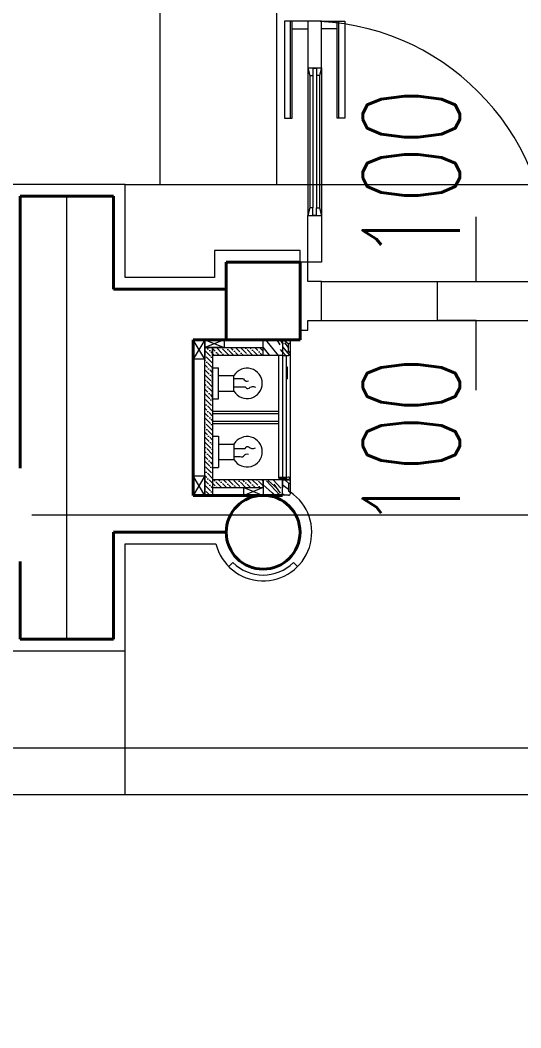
# Model space of a CAD drawing. Extents: x 577108 to 1042908, y 41950 to 81950.
# Drawn here: x 605448 to 606736, y 54406 to 56999 of the extents above; entities that cross this region are included whole.
import ezdxf
from ezdxf.enums import TextEntityAlignment as Align

# ---------------------------------------------------------------- set-up
doc = ezdxf.new("R2010")
doc.units = 0
doc.header["$LTSCALE"] = 1000
doc.header["$MEASUREMENT"] = 0
doc.linetypes.add('DOTE', pattern=[2.42, 2, -0.2, 0.02, -0.2])
doc.layers.get('0').update_dxf_attribs({"linetype": 'CONTINUOUS', "lineweight": 13})
for name, color, linetype, lineweight in [('DOTE', 1, 'DOTE', 0), ('fur', 8, 'CONTINUOUS', 5), ('PM-fs', 8, 'CONTINUOUS', 0), ('wall', 2, 'CONTINUOUS', 40), ('WINDOW', 5, 'CONTINUOUS', 15), ('WINDOW_TEXT', 7, 'CONTINUOUS', 18), ('xr-Presidential plan$0$WALL', 3, 'CONTINUOUS', 5), ('粉刷', 4, 'CONTINUOUS', 5)]:
    doc.layers.add(name, color=color, linetype=linetype, lineweight=lineweight)
doc.styles.add('_TCH_WINDOW', font='SIMPLEX', dxfattribs={"bigfont": 'GBCBIG'})
pattern_1 = [(124.6952, (632210.09, -1563163.226), (-707.10764178, 989.94890484), [22.3606, -2213.7072]), (135, (632197.36, -1563144.84), (-282.842712, 5e-14), [22, -178]), (153.4349, (632181.805, -1563129.285), (-424.2639044, 141.4216435), [18.9736, -613.4818]), (307.875, (632164.834, -1563120.8), (-848.5284341, 1131.37066064), [16.1246, -1596.327]), (309.8056, (632174.734, -1563133.527), (-1272.79297622, 1555.63433804), [22.0908, -2186.9814]), (329.0362, (632188.876, -1563150.5), (565.6852274, -282.8430644), [24.7386, -799.8824]), (144.4623, (632198.776, -1563151.912), (-848.5279837, 565.6857975), [12.1656, -1204.387]), (128.6598, (632188.876, -1563144.84), (989.94918588, -1272.79234495), [18.1108, -1792.9662]), (320.7106, (632177.562, -1563130.699), (1414.21366676, -1131.37058245), [20.0998, -1989.8754]), (303.6901, (632193.12, -1563143.427), (-424.26451, 707.1065527), [10.198, -1009.6058]), (129.8056, (632224.231, -1563174.54), (1272.79297622, -1555.63433804), [22.0908, -2186.9814]), (123.6901, (632210.09, -1563157.57), (424.26451, -707.1065527), [20.396, -999.4078]), (135, (632198.78, -1563140.6), (-282.842712, 5e-14), [24, -176]), (155.556, (632181.805, -1563123.628), (-989.94918833, 424.26489576), [17.088, -1691.7128]), (138.8141, (632166.249, -1563116.557), (-2121.32111649, 1838.47667189), [30.0666, -2976.5926]), (129.8056, (632143.621, -1563096.758), (1272.79297622, -1555.63433804), [22.0908, -2186.9814]), (135, (632129.48, -1563079.79), (-282.842712, 5e-14), [22, -178]), (140.1944, (632255.344, -1563205.652), (-1555.63433804, 1272.79297622), [22.0908, -2186.9814]), (129.8056, (632238.374, -1563191.51), (1272.79297622, -1555.63433804), [22.0908, -2186.9814]), (135, (632252.52, -1563208.48), (-282.842712, 5e-14), [12, -188]), (140.1944, (632244.03, -1563199.995), (-1555.63433804, 1272.79297622), [22.0908, -2186.9814]), (135, (632227.06, -1563185.85), (-282.842712, 5e-14), [20, -180]), (145.3048, (632212.918, -1563171.711), (989.94890484, -707.10764178), [22.3606, -2213.7072]), (140.1944, (632194.533, -1563158.983), (-1555.63433804, 1272.79297622), [22.0908, -2186.9814]), (129.8056, (632177.562, -1563144.841), (1272.79297622, -1555.63433804), [22.0908, -2186.9814]), (129.8056, (632163.42, -1563127.87), (1272.79297622, -1555.63433804), [22.0908, -2186.9814]), (126.8699, (632149.278, -1563110.9), (707.10684067, -989.94937095), [28.2842, -1385.9292]), (135, (632132.3, -1563088.27), (-282.842712, 5e-14), [30, -170]), (122.4712, (632222.817, -1563009.077), (-565.6855264, 848.5281266), [18.439, -1825.4698]), (129.2894, (632212.918, -1562993.52), (1131.37058245, -1414.21366676), [20.0998, -1989.8754]), (143.1301, (632222.817, -1563009.077), (-989.94937095, 707.10684067), [14.1422, -1400.0714]), (144.4623, (632211.504, -1563000.59), (-848.5279837, 565.6857975), [24.331, -1192.2214]), (135, (632333.13, -1563127.87), (-282.842712, 5e-14), [24, -176]), (125.5377, (632316.155, -1563110.9), (565.6857975, -848.5279837), [12.1656, -1204.387]), (336.8014, (632309.084, -1563101), (-565.6854509, 282.8427637), [10.7704, -1066.2626]), (327.9946, (632318.984, -1563105.243), (-1555.6346846, 989.94994482), [26.6834, -2641.6494]), (127.875, (632207.26, -1562993.52), (848.5284341, -1131.37066064), [16.1246, -1596.327]), (142.125, (632207.26, -1562993.52), (-1131.37066064, 848.5284341), [16.1246, -1596.327]), (135, (632335.95, -1563125.04), (-282.842712, 5e-14), [16, -184]), (329.0362, (632324.64, -1563113.73), (565.6852274, -282.8430644), [16.4924, -808.1288]), (131.6335, (632300.599, -1563098.172), (2121.31869722, -2404.1645106), [34.0588, -3371.8186]), (132.7094, (632277.9715, -1563072.716), (3252.691812325, -3535.533323602), [50.04, -4953.9584]), (138.1798, (632244.03, -1563035.947), (-2545.58321656, 2262.743037696), [36.0556, -3569.4958]), (144.4623, (632217.16, -1563011.905), (-848.5279837, 565.6857975), [36.4966, -1180.056]), (145.3048, (632345.854, -1563115.143), (989.94890484, -707.10764178), [22.3606, -2213.7072]), (150.9454, (632327.47, -1563102.415), (707.10678344, -424.2641023), [29.1204, -1426.9016]), (135, (632302.01, -1563088.27), (-282.842712, 5e-14), [26, -174]), (126.8699, (632283.628, -1563069.888), (707.10684067, -989.94937095), [28.2842, -1385.9292]), (138.5763, (632266.658, -1563047.26), (-2262.74047957, 1979.90039263), [32.0624, -3174.1814]), (126.2538, (632242.616, -1563026.047), (-848.52745002, 1131.3713496), [26.3058, -2604.2834]), (120.9638, (632227.06, -1563004.834), (282.8430644, -565.6852274), [24.7386, -799.8824]), (135, (632214.33, -1562983.62), (-282.842712, 5e-14), [14, -186]), (309.8056, (632300.599, -1563098.172), (-1272.79297622, 1555.63433804), [44.1814, -2164.8908]), (130.2364, (632323.226, -1563137.77), (1414.21489367, -1697.05521121), [48.1664, -2360.1526]), (135, (632292.11, -1563101), (-282.842712, 5e-14), [46, -154]), (139.0856, (632259.587, -1563068.474), (-1979.89846143, 1697.05684289), [56.1426, -2750.991]), (135, (632217.16, -1563031.7), (-282.842712, 5e-14), [50, -150]), (142.125, (632352.925, -1563108.072), (-1131.37066064, 848.5284341), [48.3736, -1564.078]), (141.3402, (632314.74, -1563078.373), (-1272.79234495, 989.94918588), [36.2216, -1774.8554]), (132.5104, (632286.457, -1563055.746), (2969.84588087, -3252.69364641), [46.0434, -4558.3024]), (128.4802, (632255.344, -1563021.8045), (3252.691231024, -4101.219234166), [70.4556, -6975.1104]), (138.0128, (632261.001, -1563199.995), (-2687.00635068, 2404.16247717), [38.0526, -3767.207]), (126.8699, (632232.717, -1563174.54), (707.10684067, -989.94937095), [42.4264, -1371.7872]), (132.6141, (632207.261, -1563140.5984), (3111.27234792, -3394.11018717), [48.0416, -4756.1232]), (145.6197, (632174.734, -1563105.243), (1838.47854859, -1272.79083739), [32.5576, -3223.2064]), (135, (632147.86, -1563086.86), (-282.842712, 5e-14), [40, -160]), (131.8202, (632244.03, -1563216.966), (2262.743037696, -2545.58321656), [36.0556, -3569.4958]), (141.009, (632219.989, -1563190.096), (1555.63478686, -1272.79226743), [38.21, -3782.7846]), (141.7098, (632190.29, -1563166.054), (1414.21283815, -1131.371856325), [34.2344, -3389.214]), (129.2894, (632163.42, -1563144.841), (1131.37058245, -1414.21366676), [40.1996, -1969.7756]), (122.9052, (632137.964, -1563113.728), (989.94834364, -1555.63567311), [28.6356, -2834.9286]), (144.4623, (632122.408, -1563089.687), (-848.5279837, 565.6857975), [24.331, -1192.2214]), (138.8141, (632270.9, -1563190.096), (-2121.32111649, 1838.47667189), [30.0666, -2976.5926]), (122.1957, (632248.273, -1563170.297), (1414.2122131, -2262.742440075), [45.122, -4467.0836]), (135, (632224.23, -1563132.11), (-282.842712, 5e-14), [50, -150]), (140.4403, (632188.876, -1563096.758), (1697.05538155, -1414.214543974), [42.19, -4176.8146]), (141.7098, (632156.349, -1563069.888), (1414.21283815, -1131.371856325), [34.2344, -3389.214]), (135, (632234.13, -1563226.87), (-282.842712, 5e-14), [34, -166]), (143.1301, (632210.09, -1563202.824), (-989.94937095, 707.10684067), [56.5686, -1357.645]), (132.6141, (632164.8345, -1563168.883), (3111.27234792, -3394.11018717), [48.0416, -4756.1232]), (129.4725, (632132.3075, -1563133.5274), (-2687.008079296, 3252.68936899), [62.2896, -6166.675]), (141.8428, (632362.824, -1563098.172), (2687.00680985, -2121.319122747), [50.3588, -4985.5126]), (135, (632323.23, -1563067.06), (-282.842712, 5e-14), [56, -144]), (131.3478, (632283.6284, -1563027.4613), (4101.221260391, -4666.903092821), [94.1912, -9324.9382]), (135, (632313.33, -1563147.67), (-282.842712, 5e-14), [48, -152]), (139.7636, (632279.386, -1563113.728), (-1697.05521121, 1414.21489367), [48.1664, -2360.1526]), (133.1524, (632242.616, -1563082.6157), (4101.220197022, -4384.061308543), [62.0322, -6141.1928]), (132.2737, (632200.19, -1563037.361), (2687.006373403, -2969.84795952), [42.0476, -4162.7116]), (129.8056, (632290.7, -1563170.297), (1272.79297622, -1555.63433804), [44.1814, -2164.8908]), (135, (632262.42, -1563136.36), (-282.842712, 5e-14), [64, -136]), (136.9092, (632217.1604, -1563091.101), (-4242.64397837, 3959.794409483), [60.0334, -5943.299]), (138.5763, (632173.32, -1563050.089), (-2262.74047957, 1979.90039263), [32.0624, -3174.1814])]

msp = doc.modelspace()

# ---------------------------------------------------------------- hatches: boundary and pattern name
at = {"layer": 'fur'}
h = msp.add_hatch(dxfattribs=at)
h.set_pattern_fill('ANSI36', color=256, scale=70, angle=-90, style=0)
h.set_pattern_definition([(135, (724977.49, 32488.7215), (-17.0147569, 4.64038825), [21.875, -4.375, 0, -4.375])])
h.paths.add_polyline_path([(605943.4302, 55796.3111), (606073.4302, 55796.3111), (606073.4302, 55816.3111), (605943.4302, 55816.3111)])
h.paths.add_polyline_path([(605923.4302, 55776.3111), (605943.4302, 55776.3111), (605943.4302, 55976.3111), (605923.4302, 55976.3111)])
h.paths.add_polyline_path([(605923.4302, 55976.3111), (605943.4302, 55976.3111), (605943.4302, 56136.3125), (605943.4302, 56156.3125), (605923.4302, 56156.3125)])
h.paths.add_polyline_path([(605943.4302, 56136.3125), (606073.4302, 56136.3125), (606073.4302, 56156.3125), (605943.4302, 56156.3125)])
h = msp.add_hatch(dxfattribs=at)
h.set_pattern_fill('WOOD8', color=256, scale=200, angle=-45, style=0)
h.set_pattern_definition([(124.6952, (632210.09, -1563163.226), (-707.10764178, 989.94890484), [22.3606, -2213.7072]), (135, (632197.36, -1563144.84), (-282.842712, 1e-13), [22, -178]), (153.4349, (632181.805, -1563129.285), (-424.2639044, 141.4216435), [18.9736, -613.4818]), (307.875, (632164.834, -1563120.8), (-848.5284341, 1131.37066064), [16.1246, -1596.327]), (309.8056, (632174.734, -1563133.527), (-1272.79297622, 1555.63433804), [22.0908, -2186.9814]), (329.0362, (632188.876, -1563150.5), (565.6852274, -282.8430644), [24.7386, -799.8824]), (144.4623, (632198.776, -1563151.912), (-848.5279837, 565.6857975), [12.1656, -1204.387]), (128.6598, (632188.876, -1563144.84), (989.94918588, -1272.79234495), [18.1108, -1792.9662]), (320.7106, (632177.562, -1563130.699), (1414.21366676, -1131.37058245), [20.0998, -1989.8754]), (303.6901, (632193.12, -1563143.427), (-424.26451, 707.1065527), [10.198, -1009.6058]), (129.8056, (632224.231, -1563174.54), (1272.79297622, -1555.63433804), [22.0908, -2186.9814]), (123.6901, (632210.09, -1563157.57), (424.26451, -707.1065527), [20.396, -999.4078]), (135, (632198.78, -1563140.6), (-282.842712, 1e-13), [24, -176]), (155.556, (632181.805, -1563123.628), (-989.94918833, 424.26489576), [17.088, -1691.7128]), (138.8141, (632166.249, -1563116.557), (-2121.32111649, 1838.47667189), [30.0666, -2976.5926]), (129.8056, (632143.621, -1563096.758), (1272.79297622, -1555.63433804), [22.0908, -2186.9814]), (135, (632129.48, -1563079.79), (-282.842712, 1e-13), [22, -178]), (140.1944, (632255.344, -1563205.652), (-1555.63433804, 1272.79297622), [22.0908, -2186.9814]), (129.8056, (632238.374, -1563191.51), (1272.79297622, -1555.63433804), [22.0908, -2186.9814]), (135, (632252.52, -1563208.48), (-282.842712, 1e-13), [12, -188]), (140.1944, (632244.03, -1563199.995), (-1555.63433804, 1272.79297622), [22.0908, -2186.9814]), (135, (632227.06, -1563185.85), (-282.842712, 1e-13), [20, -180]), (145.3048, (632212.918, -1563171.711), (989.94890484, -707.10764178), [22.3606, -2213.7072]), (140.1944, (632194.533, -1563158.983), (-1555.63433804, 1272.79297622), [22.0908, -2186.9814]), (129.8056, (632177.562, -1563144.841), (1272.79297622, -1555.63433804), [22.0908, -2186.9814]), (129.8056, (632163.42, -1563127.87), (1272.79297622, -1555.63433804), [22.0908, -2186.9814]), (126.8699, (632149.278, -1563110.9), (707.10684067, -989.94937095), [28.2842, -1385.9292]), (135, (632132.3, -1563088.27), (-282.842712, 1e-13), [30, -170]), (122.4712, (632222.817, -1563009.077), (-565.6855264, 848.5281266), [18.439, -1825.4698]), (129.2894, (632212.918, -1562993.52), (1131.37058245, -1414.21366676), [20.0998, -1989.8754]), (143.1301, (632222.817, -1563009.077), (-989.94937095, 707.10684067), [14.1422, -1400.0714]), (144.4623, (632211.504, -1563000.59), (-848.5279837, 565.6857975), [24.331, -1192.2214]), (135, (632333.13, -1563127.87), (-282.842712, 1e-13), [24, -176]), (125.5377, (632316.155, -1563110.9), (565.6857975, -848.5279837), [12.1656, -1204.387]), (336.8014, (632309.084, -1563101), (-565.6854509, 282.8427637), [10.7704, -1066.2626]), (327.9946, (632318.984, -1563105.243), (-1555.6346846, 989.94994482), [26.6834, -2641.6494]), (127.875, (632207.26, -1562993.52), (848.5284341, -1131.37066064), [16.1246, -1596.327]), (142.125, (632207.26, -1562993.52), (-1131.37066064, 848.5284341), [16.1246, -1596.327]), (135, (632335.95, -1563125.04), (-282.842712, 1e-13), [16, -184]), (329.0362, (632324.64, -1563113.73), (565.6852274, -282.8430644), [16.4924, -808.1288]), (131.6335, (632300.599, -1563098.172), (2121.31869722, -2404.1645106), [34.0588, -3371.8186]), (132.7094, (632277.9715, -1563072.716), (3252.691812325, -3535.533323602), [50.04, -4953.9584]), (138.1798, (632244.03, -1563035.947), (-2545.58321656, 2262.743037696), [36.0556, -3569.4958]), (144.4623, (632217.16, -1563011.905), (-848.5279837, 565.6857975), [36.4966, -1180.056]), (145.3048, (632345.854, -1563115.143), (989.94890484, -707.10764178), [22.3606, -2213.7072]), (150.9454, (632327.47, -1563102.415), (707.10678344, -424.2641023), [29.1204, -1426.9016]), (135, (632302.01, -1563088.27), (-282.842712, 1e-13), [26, -174]), (126.8699, (632283.628, -1563069.888), (707.10684067, -989.94937095), [28.2842, -1385.9292]), (138.5763, (632266.658, -1563047.26), (-2262.74047957, 1979.90039263), [32.0624, -3174.1814]), (126.2538, (632242.616, -1563026.047), (-848.52745002, 1131.3713496), [26.3058, -2604.2834]), (120.9638, (632227.06, -1563004.834), (282.8430644, -565.6852274), [24.7386, -799.8824]), (135, (632214.33, -1562983.62), (-282.842712, 1e-13), [14, -186]), (309.8056, (632300.599, -1563098.172), (-1272.79297622, 1555.63433804), [44.1814, -2164.8908]), (130.2364, (632323.226, -1563137.77), (1414.21489367, -1697.05521121), [48.1664, -2360.1526]), (135, (632292.11, -1563101), (-282.842712, 1e-13), [46, -154]), (139.0856, (632259.587, -1563068.474), (-1979.89846143, 1697.05684289), [56.1426, -2750.991]), (135, (632217.16, -1563031.7), (-282.842712, 1e-13), [50, -150]), (142.125, (632352.925, -1563108.072), (-1131.37066064, 848.5284341), [48.3736, -1564.078]), (141.3402, (632314.74, -1563078.373), (-1272.79234495, 989.94918588), [36.2216, -1774.8554]), (132.5104, (632286.457, -1563055.746), (2969.84588087, -3252.69364641), [46.0434, -4558.3024]), (128.4802, (632255.344, -1563021.8045), (3252.691231024, -4101.219234166), [70.4556, -6975.1104]), (138.0128, (632261.001, -1563199.995), (-2687.00635068, 2404.16247717), [38.0526, -3767.207]), (126.8699, (632232.717, -1563174.54), (707.10684067, -989.94937095), [42.4264, -1371.7872]), (132.6141, (632207.261, -1563140.5984), (3111.27234792, -3394.11018717), [48.0416, -4756.1232]), (145.6197, (632174.734, -1563105.243), (1838.47854859, -1272.79083739), [32.5576, -3223.2064]), (135, (632147.86, -1563086.86), (-282.842712, 1e-13), [40, -160]), (131.8202, (632244.03, -1563216.966), (2262.743037696, -2545.58321656), [36.0556, -3569.4958]), (141.009, (632219.989, -1563190.096), (1555.63478686, -1272.79226743), [38.21, -3782.7846]), (141.7098, (632190.29, -1563166.054), (1414.21283815, -1131.371856325), [34.2344, -3389.214]), (129.2894, (632163.42, -1563144.841), (1131.37058245, -1414.21366676), [40.1996, -1969.7756]), (122.9052, (632137.964, -1563113.728), (989.94834364, -1555.63567311), [28.6356, -2834.9286]), (144.4623, (632122.408, -1563089.687), (-848.5279837, 565.6857975), [24.331, -1192.2214]), (138.8141, (632270.9, -1563190.096), (-2121.32111649, 1838.47667189), [30.0666, -2976.5926]), (122.1957, (632248.273, -1563170.297), (1414.2122131, -2262.742440075), [45.122, -4467.0836]), (135, (632224.23, -1563132.11), (-282.842712, 1e-13), [50, -150]), (140.4403, (632188.876, -1563096.758), (1697.05538155, -1414.214543974), [42.19, -4176.8146]), (141.7098, (632156.349, -1563069.888), (1414.21283815, -1131.371856325), [34.2344, -3389.214]), (135, (632234.13, -1563226.87), (-282.842712, 1e-13), [34, -166]), (143.1301, (632210.09, -1563202.824), (-989.94937095, 707.10684067), [56.5686, -1357.645]), (132.6141, (632164.8345, -1563168.883), (3111.27234792, -3394.11018717), [48.0416, -4756.1232]), (129.4725, (632132.3075, -1563133.5274), (-2687.008079296, 3252.68936899), [62.2896, -6166.675]), (141.8428, (632362.824, -1563098.172), (2687.00680985, -2121.319122747), [50.3588, -4985.5126]), (135, (632323.23, -1563067.06), (-282.842712, 1e-13), [56, -144]), (131.3478, (632283.6284, -1563027.4613), (4101.221260391, -4666.903092821), [94.1912, -9324.9382]), (135, (632313.33, -1563147.67), (-282.842712, 1e-13), [48, -152]), (139.7636, (632279.386, -1563113.728), (-1697.05521121, 1414.21489367), [48.1664, -2360.1526]), (133.1524, (632242.616, -1563082.6157), (4101.220197022, -4384.061308543), [62.0322, -6141.1928]), (132.2737, (632200.19, -1563037.361), (2687.006373403, -2969.84795952), [42.0476, -4162.7116]), (129.8056, (632290.7, -1563170.297), (1272.79297622, -1555.63433804), [44.1814, -2164.8908]), (135, (632262.42, -1563136.36), (-282.842712, 1e-13), [64, -136]), (136.9092, (632217.1604, -1563091.101), (-4242.64397837, 3959.794409483), [60.0334, -5943.299]), (138.5763, (632173.32, -1563050.089), (-2262.74047957, 1979.90039263), [32.0624, -3174.1814])])
h.paths.add_polyline_path([(606073.4302, 56176.3125), (606073.4302, 56136.3125), (606123.4302, 56136.3125), (606123.4302, 56176.3125)])
h = msp.add_hatch(dxfattribs=at)
h.set_pattern_fill('WOOD8', color=256, scale=200, angle=-45, style=0)
h.set_pattern_definition(pattern_1)
h.paths.add_polyline_path([(606123.4302, 56176.3125), (606123.4302, 56136.3125), (606138.4302, 56136.3125, 1), (606138.4302, 56146.3125), (606138.4302, 56166.3125, 1), (606138.4302, 56176.3125)])
h = msp.add_hatch(dxfattribs=at)
h.set_pattern_fill('WOOD8', color=256, scale=200, angle=-45, style=0)
h.set_pattern_definition([(124.6952, (632210.09, -1563163.227), (-707.10764178, 989.94890484), [22.3606, -2213.7072]), (135, (632197.36, -1563144.84), (-282.842712, 1e-13), [22, -178]), (153.4349, (632181.805, -1563129.286), (-424.2639044, 141.4216435), [18.9736, -613.4818]), (307.875, (632164.834, -1563120.8), (-848.5284341, 1131.37066064), [16.1246, -1596.327]), (309.8056, (632174.734, -1563133.529), (-1272.79297622, 1555.63433804), [22.0908, -2186.9814]), (329.0362, (632188.876, -1563150.5), (565.6852274, -282.8430644), [24.7386, -799.8824]), (144.4623, (632198.776, -1563151.914), (-848.5279837, 565.6857975), [12.1656, -1204.387]), (128.6598, (632188.876, -1563144.842), (989.94918588, -1272.79234495), [18.1108, -1792.9662]), (320.7106, (632177.562, -1563130.7), (1414.21366676, -1131.37058245), [20.0998, -1989.8754]), (303.6901, (632193.12, -1563143.43), (-424.26451, 707.1065527), [10.198, -1009.6058]), (129.8056, (632224.231, -1563174.541), (1272.79297622, -1555.63433804), [22.0908, -2186.9814]), (123.6901, (632210.09, -1563157.57), (424.26451, -707.1065527), [20.396, -999.4078]), (135, (632198.78, -1563140.6), (-282.842712, 1e-13), [24, -176]), (155.556, (632181.805, -1563123.63), (-989.94918833, 424.26489576), [17.088, -1691.7128]), (138.8141, (632166.249, -1563116.558), (-2121.32111649, 1838.47667189), [30.0666, -2976.5926]), (129.8056, (632143.621, -1563096.76), (1272.79297622, -1555.63433804), [22.0908, -2186.9814]), (135, (632129.48, -1563079.79), (-282.842712, 1e-13), [22, -178]), (140.1944, (632255.344, -1563205.654), (-1555.63433804, 1272.79297622), [22.0908, -2186.9814]), (129.8056, (632238.374, -1563191.511), (1272.79297622, -1555.63433804), [22.0908, -2186.9814]), (135, (632252.52, -1563208.48), (-282.842712, 1e-13), [12, -188]), (140.1944, (632244.03, -1563199.997), (-1555.63433804, 1272.79297622), [22.0908, -2186.9814]), (135, (632227.06, -1563185.85), (-282.842712, 1e-13), [20, -180]), (145.3048, (632212.918, -1563171.713), (989.94890484, -707.10764178), [22.3606, -2213.7072]), (140.1944, (632194.533, -1563158.985), (-1555.63433804, 1272.79297622), [22.0908, -2186.9814]), (129.8056, (632177.562, -1563144.842), (1272.79297622, -1555.63433804), [22.0908, -2186.9814]), (129.8056, (632163.42, -1563127.872), (1272.79297622, -1555.63433804), [22.0908, -2186.9814]), (126.8699, (632149.278, -1563110.9), (707.10684067, -989.94937095), [28.2842, -1385.9292]), (135, (632132.3, -1563088.27), (-282.842712, 1e-13), [30, -170]), (122.4712, (632222.817, -1563009.078), (-565.6855264, 848.5281266), [18.439, -1825.4698]), (129.2894, (632212.918, -1562993.522), (1131.37058245, -1414.21366676), [20.0998, -1989.8754]), (143.1301, (632222.817, -1563009.078), (-989.94937095, 707.10684067), [14.1422, -1400.0714]), (144.4623, (632211.504, -1563000.593), (-848.5279837, 565.6857975), [24.331, -1192.2214]), (135, (632333.13, -1563127.87), (-282.842712, 1e-13), [24, -176]), (125.5377, (632316.155, -1563110.9), (565.6857975, -848.5279837), [12.1656, -1204.387]), (336.8014, (632309.084, -1563101), (-565.6854509, 282.8427637), [10.7704, -1066.2626]), (327.9946, (632318.984, -1563105.244), (-1555.6346846, 989.94994482), [26.6834, -2641.6494]), (127.875, (632207.26, -1562993.522), (848.5284341, -1131.37066064), [16.1246, -1596.327]), (142.125, (632207.26, -1562993.522), (-1131.37066064, 848.5284341), [16.1246, -1596.327]), (135, (632335.95, -1563125.04), (-282.842712, 1e-13), [16, -184]), (329.0362, (632324.64, -1563113.73), (565.6852274, -282.8430644), [16.4924, -808.1288]), (131.6335, (632300.599, -1563098.173), (2121.31869722, -2404.1645106), [34.0588, -3371.8186]), (132.7094, (632277.9715, -1563072.7176), (3252.691812325, -3535.533323602), [50.04, -4953.9584]), (138.1798, (632244.03, -1563035.948), (-2545.58321656, 2262.743037696), [36.0556, -3569.4958]), (144.4623, (632217.16, -1563011.906), (-848.5279837, 565.6857975), [36.4966, -1180.056]), (145.3048, (632345.854, -1563115.144), (989.94890484, -707.10764178), [22.3606, -2213.7072]), (150.9454, (632327.47, -1563102.416), (707.10678344, -424.2641023), [29.1204, -1426.9016]), (135, (632302.01, -1563088.27), (-282.842712, 1e-13), [26, -174]), (126.8699, (632283.628, -1563069.89), (707.10684067, -989.94937095), [28.2842, -1385.9292]), (138.5763, (632266.658, -1563047.262), (-2262.74047957, 1979.90039263), [32.0624, -3174.1814]), (126.2538, (632242.616, -1563026.049), (-848.52745002, 1131.3713496), [26.3058, -2604.2834]), (120.9638, (632227.06, -1563004.835), (282.8430644, -565.6852274), [24.7386, -799.8824]), (135, (632214.33, -1562983.62), (-282.842712, 1e-13), [14, -186]), (309.8056, (632300.599, -1563098.173), (-1272.79297622, 1555.63433804), [44.1814, -2164.8908]), (130.2364, (632323.226, -1563137.771), (1414.21489367, -1697.05521121), [48.1664, -2360.1526]), (135, (632292.11, -1563101), (-282.842712, 1e-13), [46, -154]), (139.0856, (632259.587, -1563068.475), (-1979.89846143, 1697.05684289), [56.1426, -2750.991]), (135, (632217.16, -1563031.7), (-282.842712, 1e-13), [50, -150]), (142.125, (632352.925, -1563108.073), (-1131.37066064, 848.5284341), [48.3736, -1564.078]), (141.3402, (632314.74, -1563078.374), (-1272.79234495, 989.94918588), [36.2216, -1774.8554]), (132.5104, (632286.457, -1563055.747), (2969.84588087, -3252.69364641), [46.0434, -4558.3024]), (128.4802, (632255.344, -1563021.806), (3252.691231024, -4101.219234166), [70.4556, -6975.1104]), (138.0128, (632261.001, -1563199.997), (-2687.00635068, 2404.16247717), [38.0526, -3767.207]), (126.8699, (632232.717, -1563174.54), (707.10684067, -989.94937095), [42.4264, -1371.7872]), (132.6141, (632207.261, -1563140.6), (3111.27234792, -3394.11018717), [48.0416, -4756.1232]), (145.6197, (632174.734, -1563105.244), (1838.47854859, -1272.79083739), [32.5576, -3223.2064]), (135, (632147.86, -1563086.86), (-282.842712, 1e-13), [40, -160]), (131.8202, (632244.03, -1563216.967), (2262.743037696, -2545.58321656), [36.0556, -3569.4958]), (141.009, (632219.989, -1563190.097), (1555.63478686, -1272.79226743), [38.21, -3782.7846]), (141.7098, (632190.29, -1563166.056), (1414.21283815, -1131.371856325), [34.2344, -3389.214]), (129.2894, (632163.42, -1563144.842), (1131.37058245, -1414.21366676), [40.1996, -1969.7756]), (122.9052, (632137.964, -1563113.73), (989.94834364, -1555.63567311), [28.6356, -2834.9286]), (144.4623, (632122.408, -1563089.688), (-848.5279837, 565.6857975), [24.331, -1192.2214]), (138.8141, (632270.9, -1563190.097), (-2121.32111649, 1838.47667189), [30.0666, -2976.5926]), (122.1957, (632248.273, -1563170.298), (1414.2122131, -2262.742440075), [45.122, -4467.0836]), (135, (632224.23, -1563132.11), (-282.842712, 1e-13), [50, -150]), (140.4403, (632188.876, -1563096.759), (1697.05538155, -1414.214543974), [42.19, -4176.8146]), (141.7098, (632156.349, -1563069.889), (1414.21283815, -1131.371856325), [34.2344, -3389.214]), (135, (632234.13, -1563226.87), (-282.842712, 1e-13), [34, -166]), (143.1301, (632210.09, -1563202.825), (-989.94937095, 707.10684067), [56.5686, -1357.645]), (132.6141, (632164.8345, -1563168.884), (3111.27234792, -3394.11018717), [48.0416, -4756.1232]), (129.4725, (632132.3075, -1563133.529), (-2687.008079296, 3252.68936899), [62.2896, -6166.675]), (141.8428, (632362.824, -1563098.1734), (2687.00680985, -2121.319122747), [50.3588, -4985.5126]), (135, (632323.23, -1563067.06), (-282.842712, 1e-13), [56, -144]), (131.3478, (632283.6284, -1563027.4627), (4101.221260391, -4666.903092821), [94.1912, -9324.9382]), (135, (632313.33, -1563147.67), (-282.842712, 1e-13), [48, -152]), (139.7636, (632279.386, -1563113.73), (-1697.05521121, 1414.21489367), [48.1664, -2360.1526]), (133.1524, (632242.616, -1563082.617), (4101.220197022, -4384.061308543), [62.0322, -6141.1928]), (132.2737, (632200.19, -1563037.362), (2687.006373403, -2969.84795952), [42.0476, -4162.7116]), (129.8056, (632290.7, -1563170.298), (1272.79297622, -1555.63433804), [44.1814, -2164.8908]), (135, (632262.42, -1563136.36), (-282.842712, 1e-13), [64, -136]), (136.9092, (632217.1604, -1563091.1023), (-4242.64397837, 3959.794409483), [60.0334, -5943.299]), (138.5763, (632173.32, -1563050.09), (-2262.74047957, 1979.90039263), [32.0624, -3174.1814])])
h.paths.add_polyline_path([(606073.4302, 55816.3111), (606073.4302, 55796.3111), (606073.4302, 55776.3111), (606123.4302, 55776.3111), (606123.4302, 55816.3111)])
h = msp.add_hatch(dxfattribs=at)
h.set_pattern_fill('WOOD8', color=256, scale=200, angle=-45, style=0)
h.set_pattern_definition(pattern_1)
h.paths.add_polyline_path([(606123.4302, 55816.3125), (606123.4302, 55776.3125), (606138.4302, 55776.3125, 1), (606138.4302, 55786.3125), (606138.4302, 55806.3125, 1), (606138.4302, 55816.3125)])

# ---------------------------------------------------------------- linework, layer by layer
msp.add_lwpolyline([(606621.778, 56046.8995), (606621.778, 56226.3122), (606521.778, 56226.3122), (606521.778, 56226.3122), (606521.778, 56326.3115), (606621.778, 56326.3115), (606621.778, 56493.1995)])
at = {"layer": 'DOTE'}
for p, q in [((605568.4301, 55406.3111), (605568.4301, 56546.3111)), ((603058.4301, 55726.3111), (610558.4301, 55726.3111)), ((583058.4301, 55126.3111), (620558.4301, 55126.3111))]:
    msp.add_line(p, q, dxfattribs=at)
at = {"layer": 'fur'}
for p, q in [((605923.4302, 56176.3125), (605893.4302, 56126.3125)), ((605923.4302, 56126.3125), (605893.4302, 56176.3125)), ((605893.4302, 56126.3125), (605893.4302, 56176.3125)), ((605893.4302, 56176.3125), (605923.4302, 56176.3125)), ((605923.4302, 56176.3125), (605973.4302, 56156.3125)), ((605973.4302, 56176.3125), (605923.4302, 56156.3125)), ((605923.4302, 56156.3125), (605923.4302, 56176.3125)), ((605923.4302, 56176.3125), (605973.4302, 56176.3125)), ((605923.4302, 56176.3125), (605923.4302, 56126.3125)), ((605973.4302, 56156.3125), (605923.4302, 56156.3125)), ((605923.4302, 55776.3111), (605923.4302, 56156.3125)), ((605923.4302, 56156.3125), (605943.4302, 56156.3125)), ((605943.4302, 56136.3125), (605943.4302, 56156.3125)), ((605943.4302, 56156.3125), (606073.4302, 56156.3125)), ((605943.4302, 56156.3125), (605943.4302, 55776.3111)), ((605973.4302, 56176.3125), (605973.4302, 56156.3125)), ((606073.4302, 56136.3125), (606073.4302, 56176.3125)), ((606073.4302, 56176.3125), (606123.4302, 56176.3125)), ((606138.4302, 56176.3125), (606123.4302, 56176.3125)), ((606123.4302, 56176.3125), (606123.4302, 56136.3125)), ((606123.4302, 56176.3125), (606123.4302, 56136.3125)), ((606138.4302, 56146.3125), (606138.4302, 56166.3125)), ((606143.4302, 55781.3125), (606143.4302, 56171.3125)), ((605943.4302, 56136.3125), (605943.4302, 55930.1604)), ((606073.4302, 56136.3125), (605943.4302, 56136.3125)), ((606123.4302, 56136.3125), (606073.4302, 56136.3125)), ((606113.4302, 55822.3125), (606113.4302, 56136.3125)), ((606123.4302, 56136.3125), (606123.4302, 55795.8755)), ((606123.4302, 56136.3125), (606138.4302, 56136.3125)), ((606133.4302, 55822.3125), (606133.4302, 56136.3125)), ((605923.4302, 56126.3125), (605893.4302, 56126.3125)), ((605943.4302, 56024.3111), (605943.4302, 56104.3111)), ((605943.4302, 56104.3111), (605958.4302, 56104.3111)), ((605958.4302, 56024.3111), (605958.4302, 56104.3111)), ((606136.4302, 56106.3125), (606133.4302, 56106.3125)), ((606136.4302, 56076.3125), (606136.4302, 56106.3125)), ((605958.4302, 56084.3111), (605998.4302, 56084.3111)), ((605998.4302, 56044.3111), (605998.4302, 56084.3111)), ((605998.4302, 56076.6874), (606014.0428, 56076.6874)), ((606136.4302, 56076.3125), (606133.4302, 56076.3125)), ((605998.4302, 56055.756), (606027.4633, 56055.756)), ((605943.4302, 56024.3111), (605958.4302, 56024.3111)), ((605958.4302, 56044.3111), (605998.4302, 56044.3111)), ((606113.4302, 55992.3111), (605943.4302, 55992.3111)), ((606113.4302, 55986.3111), (605943.4302, 55986.3111)), ((606113.4302, 55966.3111), (605943.4302, 55966.3111)), ((606113.4302, 55960.3111), (605943.4302, 55960.3111)), ((605943.4302, 55928.3111), (605943.4302, 55848.3111)), ((605943.4302, 55928.3111), (605958.4302, 55928.3111)), ((605958.4302, 55928.3111), (605958.4302, 55848.3111)), ((605958.4302, 55908.3111), (605998.4302, 55908.3111)), ((605998.4302, 55908.3111), (605998.4302, 55868.3111)), ((605998.4302, 55896.8663), (606027.4633, 55896.8663)), ((605998.4302, 55875.9349), (606014.0428, 55875.9349)), ((605943.4302, 55848.3111), (605958.4302, 55848.3111)), ((605958.4302, 55868.3111), (605998.4302, 55868.3111)), ((605923.4302, 55826.3111), (605893.4302, 55776.3111)), ((605923.4302, 55776.3111), (605893.4302, 55826.3111)), ((605893.4302, 55776.3111), (605893.4302, 55826.3111)), ((605893.4302, 55826.3111), (605923.4302, 55826.3111)), ((605923.4302, 55826.3111), (605923.4302, 55776.3111)), ((606113.4302, 55820.3125), (606113.4302, 55822.3125)), ((606133.9661, 55822.3125), (606113.4302, 55822.3125)), ((606133.4302, 55822.3125), (606113.4302, 55822.3125)), ((606133.4302, 55820.3125), (606113.4302, 55820.3125)), ((606113.4302, 55816.3125), (606113.4302, 55818.3125)), ((606133.9661, 55818.3125), (606113.4302, 55818.3125)), ((606073.4302, 55816.3111), (605943.4302, 55816.3111)), ((605943.4302, 55816.3111), (605943.4302, 55796.3111)), ((605943.4302, 55796.3111), (606073.4302, 55796.3111)), ((606023.4302, 55796.3111), (606073.4302, 55776.3111)), ((606073.4302, 55796.3111), (606023.4302, 55776.3111)), ((606023.4302, 55776.3111), (606023.4302, 55796.3111)), ((606023.4302, 55796.3111), (606073.4302, 55796.3111)), ((606073.4302, 55796.3111), (606073.4302, 55816.3111)), ((606123.4302, 55816.3111), (606073.4302, 55816.3111)), ((606073.4302, 55816.3111), (606073.4302, 55776.3111)), ((606073.4302, 55796.3111), (606073.4302, 55776.3111)), ((606137.4302, 55816.3125), (606113.4302, 55816.3125)), ((606123.4302, 55776.3125), (606123.4302, 55816.3125)), ((606123.4302, 55816.3125), (606138.4302, 55816.3125)), ((606123.4302, 55776.3111), (606123.4302, 55816.3111)), ((606138.4302, 55806.3125), (606138.4302, 55786.3125)), ((605923.4302, 55776.3111), (605893.4302, 55776.3111)), ((605943.4302, 55776.3111), (605923.4302, 55776.3111)), ((606073.4302, 55776.3111), (606023.4302, 55776.3111)), ((606073.4302, 55776.3111), (606123.4302, 55776.3111)), ((606138.4302, 55776.3125), (606123.4302, 55776.3125))]:
    msp.add_line(p, q, dxfattribs=at)
msp.add_circle((606137.4302, 55820.3125), 4, dxfattribs=at)
for centre, radius, start, end in [((606138.4302, 56171.3125), 5, 270, 90), ((606138.4302, 56141.3125), 5, 270, 90), ((606032.1076, 56064.3111), 39.1685, 210.7047795, 149.2952205), ((606032.1076, 55888.3111), 39.1685, 210.7047795, 149.2952205), ((606138.4302, 55811.3125), 5, 270, 90), ((606138.4302, 55781.3125), 5, 270, 90)]:
    msp.add_arc(centre, radius, start, end, dxfattribs=at)
for points in [[(606014.0428, 56076.6874), (606020.5799, 56077.0279), (606029.0211, 56070.2684), (606035.6204, 56070.5757)], [(606027.4633, 56055.756), (606031.6301, 56050.9116), (606043.2942, 56055.674), (606054.1909, 56054.2914)], [(606027.4633, 55896.8663), (606031.6301, 55901.7106), (606043.2942, 55896.9482), (606054.1909, 55898.3309)], [(606014.0428, 55875.9349), (606020.5799, 55875.5944), (606029.0211, 55882.3538), (606035.6204, 55882.0466)]]:
    msp.add_spline(points, degree=3, dxfattribs=at)
at = {"layer": 'PM-fs'}
for p, q in [((605718.4301, 56576.3111), (605418.4301, 56576.3111)), ((605718.4301, 56336.3098), (605718.4301, 56576.3111)), ((606168.4301, 56406.3111), (605948.4301, 56406.3111)), ((605948.4301, 56406.3111), (605948.4301, 56336.3098)), ((606168.4301, 56376.3111), (606168.4301, 56406.3111)), ((605948.4301, 56336.3098), (605718.4301, 56336.3098)), ((605718.4302, 55376.3111), (605718.4302, 55651.3111)), ((605718.4302, 55651.3111), (605952.0835, 55651.3111)), ((605418.4302, 55376.3111), (605718.4302, 55376.3111))]:
    msp.add_line(p, q, dxfattribs=at)
at = {"layer": 'wall'}
for p, q in [((605688.4302, 56546.3111), (605448.4302, 56546.3111)), ((605448.4302, 56546.3111), (605448.4302, 55846.3111)), ((605688.4302, 56306.3098), (605688.4302, 56546.3111)), ((606168.4301, 56376.3111), (605978.4341, 56376.3111)), ((605978.4341, 56376.3111), (605978.4341, 56176.3125)), ((606168.4301, 56176.3125), (606168.4301, 56376.3111)), ((605978.4301, 56306.3098), (605688.4302, 56306.3098)), ((605893.4302, 55776.3111), (605893.4302, 56176.3125)), ((606168.4301, 56176.3125), (605893.4302, 56176.3125)), ((606123.4302, 55776.3111), (605893.4302, 55776.3111)), ((605688.4302, 55406.3111), (605688.4302, 55681.3111)), ((605688.4302, 55681.3111), (605978.4302, 55681.3111)), ((605448.4302, 55606.3111), (605448.4302, 55406.3111)), ((605448.4302, 55406.3111), (605688.4302, 55406.3111))]:
    msp.add_line(p, q, dxfattribs=at)
at = {"layer": 'wall', "color": 6}
msp.add_line((605718.4301, 55681.3111), (605948.4301, 55681.3111), dxfattribs=at)
at = {"layer": 'wall'}
msp.add_circle((606073.4301, 55681.3111), 95, dxfattribs=at)
at = {"layer": 'WINDOW'}
for p, q in [((606143.43, 56746.3098), (606143.43, 56996.3098)), ((606148.43, 56746.3098), (606148.43, 56996.3098)), ((606263.43, 56746.3098), (606263.43, 56996.3098)), ((606268.43, 56746.3098), (606268.43, 56996.3098)), ((606148.43, 56976.3098), (606188.43, 56976.3098)), ((606263.43, 56976.3098), (606223.4299, 56976.3098)), ((606188.4301, 56876.3111), (606188.4301, 56496.3098)), ((606193.4309, 56856.3117), (606193.4309, 56516.3092)), ((606200.9307, 56876.3111), (606200.9307, 56516.3092)), ((606200.9307, 56875.3111), (606210.9304, 56875.3111)), ((606210.9304, 56876.3111), (606210.9304, 56516.3092)), ((606218.4302, 56856.3117), (606218.4302, 56516.3092)), ((606223.4301, 56876.3111), (606223.4301, 56496.3098)), ((606200.9297, 56497.3098), (606210.9304, 56497.3098)), ((606223.4301, 56326.3111), (607393.4301, 56326.3125)), ((606223.4301, 56226.3125), (607393.4301, 56226.3111))]:
    msp.add_line(p, q, dxfattribs=at)
for points in [[(606188.43, 56996.3098), (606128.43, 56996.3098), (606128.43, 56746.3098), (606148.43, 56746.3098), (606148.43, 56976.3098)], [(606223.4301, 56876.3111), (606223.4301, 56996.3098), (606188.4301, 56996.3098), (606188.4301, 56876.3111)], [(606223.43, 56996.3098), (606283.43, 56996.3098), (606283.43, 56746.3098), (606263.43, 56746.3098), (606263.43, 56976.3098)], [(606188.43, 56876.3111), (606223.4301, 56876.3111)], [(606188.4301, 56876.3111), (606193.4299, 56856.3117), (606200.9297, 56856.3117)], [(606223.4301, 56876.3111), (606218.4302, 56856.3117), (606210.9304, 56856.3117)], [(606200.9297, 56496.3098), (606200.9297, 56516.3092), (606193.4299, 56516.3092), (606188.4301, 56496.3098)], [(606223.4301, 56496.3098), (606223.4301, 56376.3098), (606188.4301, 56376.3098), (606188.4301, 56496.3098)], [(606188.431, 56496.3098), (606223.4301, 56496.3098)], [(606210.9304, 56496.3098), (606210.9304, 56516.3092), (606218.4302, 56516.3092), (606223.4301, 56496.3098)], [(606168.4301, 56201.3118), (606188.4301, 56201.3118), (606188.4301, 56226.3125), (606223.4301, 56226.3125), (606223.4302, 56326.3111), (606188.4302, 56326.3111), (606188.4301, 56376.3111), (606168.4301, 56376.3111)]]:
    msp.add_lwpolyline(points, dxfattribs=at)
msp.add_arc((606188.4301, 56376.3098), 620, 0, 89.9999999, dxfattribs=at)
at = {"layer": 'xr-Presidential plan$0$WALL', "color": 8}
for p, q in [((605808.4301, 56576.3111), (605808.4301, 59776.3111)), ((606108.4301, 56576.3111), (606108.4301, 59776.3111)), ((605718.4301, 56576.3111), (607898.43, 56576.3111)), ((605718.4302, 55006.3111), (607898.43, 55006.3111))]:
    msp.add_line(p, q, dxfattribs=at)
at = {"layer": '粉刷'}
for p, q in [((605995.6483, 55603.5294), (605985.0417, 55592.9228)), ((606151.2118, 55603.5294), (606161.8184, 55592.9228))]:
    msp.add_line(p, q, dxfattribs=at)
msp.add_lwpolyline([(597338.4301, 58476.3111), (597338.4301, 54406.3111), (603778.4301, 54406.3111), (603778.4301, 55006.3111), (605718.4302, 55006.3111), (605718.4302, 55376.3111)], dxfattribs=at)
for radius, start, end in [(125, 193.8865404, 55.9441502), (110, 225, 315)]:
    msp.add_arc((606073.4301, 55681.3111), radius, start, end, dxfattribs=at)

# ---------------------------------------------------------------- texts
at = {"layer": 'WINDOW_TEXT', "style": '_TCH_WINDOW', "width": 0.7}
for p in [(606579.473, 56600.5283), (606579.473, 55910.5945)]:
    msp.add_text('100', height=250, rotation=90, dxfattribs=at).set_placement(p, align=Align.CENTER)

doc.saveas('drawing.dxf')
